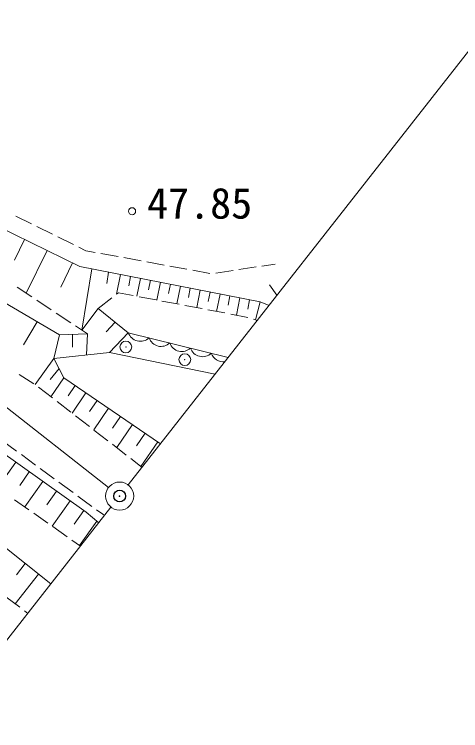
# Model space of a CAD drawing. Units: millimetres, scale not verified. Extents: x 40000 to 680000, y 20000 to 380000.
# Drawn here: x 344654 to 363711, y 263207 to 293804 of the extents above; entities that cross this region are included whole.
import ezdxf
from ezdxf.enums import TextEntityAlignment as Align

# ---------------------------------------------------------------- set-up
doc = ezdxf.new("R2010")
doc.units = ezdxf.units.MM
doc.header["$LTSCALE"] = 1000
doc.header["$PDMODE"] = 32
doc.header["$PDSIZE"] = 500
doc.linetypes.add('CHAIN', pattern=[18.5, 12, -1.5, 3.5, -1.5])
doc.layers.add('M-BGD', color=7, linetype='Continuous', lineweight=13)
doc.layers.add('M-BMK', color=2, linetype='CHAIN', lineweight=13)
doc.layers.add('M-OTRS', color=6, linetype='Continuous')
doc.styles.add('ＭＳ ゴシック', font='')
doc.styles.get('ＭＳ ゴシック').set_extended_font_data('MS Gothic')

msp = doc.modelspace()

# ---------------------------------------------------------------- linework, layer by layer
at = {"layer": 'M-BGD'}
for p, q in [((349520, 273701), (365269, 293804)), ((338447, 287433), (347453, 283038)), ((344718, 285180), (345389, 284851)), ((346575, 280112), (338125, 285077)), ((345612, 284741), (346283, 284411)), ((346506, 284302), (347177, 283972)), ((345093, 284192), (344657, 283300)), ((346059, 283720), (345164, 281892)), ((347401, 283862), (347713, 283709)), ((347713, 283709), (348106, 283637)), ((348351, 283592), (349086, 283457)), ((349331, 283412), (350066, 283277)), ((347143, 283189), (346637, 282156)), ((347453, 283038), (355149, 281519)), ((350311, 283232), (351046, 283097)), ((351291, 283052), (352026, 282918)), ((355222, 283049), (355797, 283135)), ((347532, 280320), (347967, 282936)), ((348678, 282796), (348599, 282300)), ((352271, 282873), (353006, 282738)), ((353252, 282753), (353991, 282864)), ((354237, 282901), (354976, 283012)), ((349189, 282695), (349023, 281851)), ((349616, 282611), (349536, 282208)), ((350042, 282527), (349891, 281760)), ((350468, 282443), (350389, 282041)), ((344781, 282147), (345403, 281734)), ((350894, 282359), (350744, 281599)), ((351318, 282275), (351239, 281874)), ((351743, 282191), (351594, 281437)), ((352167, 282107), (352088, 281708)), ((355547, 282252), (355866, 281802)), ((349018, 281848), (349099, 281911)), ((349099, 281911), (349732, 281791)), ((352590, 282024), (352443, 281276)), ((353013, 281940), (352934, 281542)), ((353436, 281857), (353289, 281115)), ((345611, 281596), (346233, 281182)), ((348233, 281234), (348822, 281694)), ((349977, 281744), (350711, 281605)), ((350956, 281558), (351690, 281419)), ((353857, 281774), (353779, 281376)), ((354279, 281691), (354134, 280955)), ((354700, 281608), (354621, 281211)), ((355149, 281519), (354951, 280754)), ((355149, 281519), (355529, 281371)), ((348233, 281234), (347532, 280320)), ((349520, 280204), (348233, 281234)), ((351935, 281372), (352669, 281233)), ((352913, 281187), (353648, 281047)), ((346441, 281044), (347063, 280631)), ((353892, 281001), (354626, 280861)), ((345628, 280669), (345050, 279685)), ((348569, 280247), (348961, 280652)), ((354863, 280788), (355023, 280726)), ((347271, 280493), (347776, 280157)), ((346575, 280112), (346341, 279107)), ((346575, 280112), (347776, 280157)), ((347142, 280134), (347139, 279588)), ((347776, 280157), (347738, 279258)), ((348722, 279364), (349520, 280204)), ((349520, 280204), (353789, 279150)), ((346341, 279107), (348722, 279364)), ((348722, 279364), (353229, 278435)), ((346341, 279107), (345536, 278000)), ((346771, 278277), (346341, 279107)), ((346566, 278672), (346179, 278202)), ((344860, 278427), (345492, 278028)), ((346771, 278277), (346219, 277470)), ((350897, 275459), (346771, 278277)), ((345691, 277879), (346282, 277421)), ((347252, 277948), (346948, 277504)), ((347710, 277635), (347120, 276772)), ((346479, 277269), (347069, 276811)), ((348192, 277306), (347870, 276835)), ((347714, 272534), (341218, 277163)), ((348677, 276975), (348047, 276054)), ((347266, 276658), (347857, 276201)), ((349186, 276627), (348844, 276128)), ((348054, 276048), (348645, 275590)), ((349698, 276278), (349026, 275295)), ((350236, 275910), (349874, 275380)), ((338419, 275667), (346212, 269478)), ((344149, 275584), (344752, 275143)), ((348841, 275438), (349432, 274980)), ((350777, 275540), (350061, 274492)), ((344953, 274996), (345556, 274554)), ((349629, 274827), (350110, 274454)), ((344713, 274672), (343938, 273586)), ((345294, 274259), (344883, 273684)), ((345757, 274407), (346360, 273965)), ((345874, 273845), (345102, 272764)), ((346560, 273818), (347163, 273376)), ((346454, 273432), (346044, 272856)), ((344667, 273071), (345277, 272640)), ((347035, 273018), (346266, 271942)), ((347364, 273229), (347967, 272787)), ((330967, 250017), (348780, 272756)), ((348168, 272640), (348429, 272448)), ((345481, 272496), (346091, 272065)), ((347615, 272605), (347204, 272029)), ((348258, 272090), (347714, 272534)), ((348429, 272448), (348497, 272394)), ((348173, 272160), (347430, 271120)), ((346294, 271922), (346905, 271490)), ((347108, 271347), (347474, 271089)), ((345121, 270344), (344744, 269859)), ((345684, 269897), (344691, 268620)), ((344284, 268926), (344882, 268477)), ((345081, 268327), (345225, 268218))]:
    msp.add_line(p, q, dxfattribs=at)
for centre, radius in [((349683, 285394), 150), ((349150, 273228), 600)]:
    msp.add_circle(centre, radius, dxfattribs=at)
for centre, end in [((350033, 280379), 313.4054), ((350919, 280161), 313.4054), ((351804, 279942), 313.4054), ((352690, 279723), 313.4054), ((353576, 279505), 277.3641)]:
    msp.add_arc(centre, 542, 198.8626, end, dxfattribs=at)
for p in [(349415, 279595), (351933, 279054)]:
    msp.add_point(p, dxfattribs=at)
at = {"layer": 'M-BMK'}
msp.add_line((342423, 278498), (348678, 273598), dxfattribs=at)
at = {"layer": 'M-OTRS'}
msp.add_point((349150, 273228), dxfattribs=at)

# ---------------------------------------------------------------- texts
at = {"layer": 'M-BGD', "style": 'ＭＳ ゴシック'}
msp.add_text('47.85', height=1320, dxfattribs=at).set_placement((350320, 284681), align=Align.BOTTOM_LEFT)

doc.saveas('drawing.dxf')
